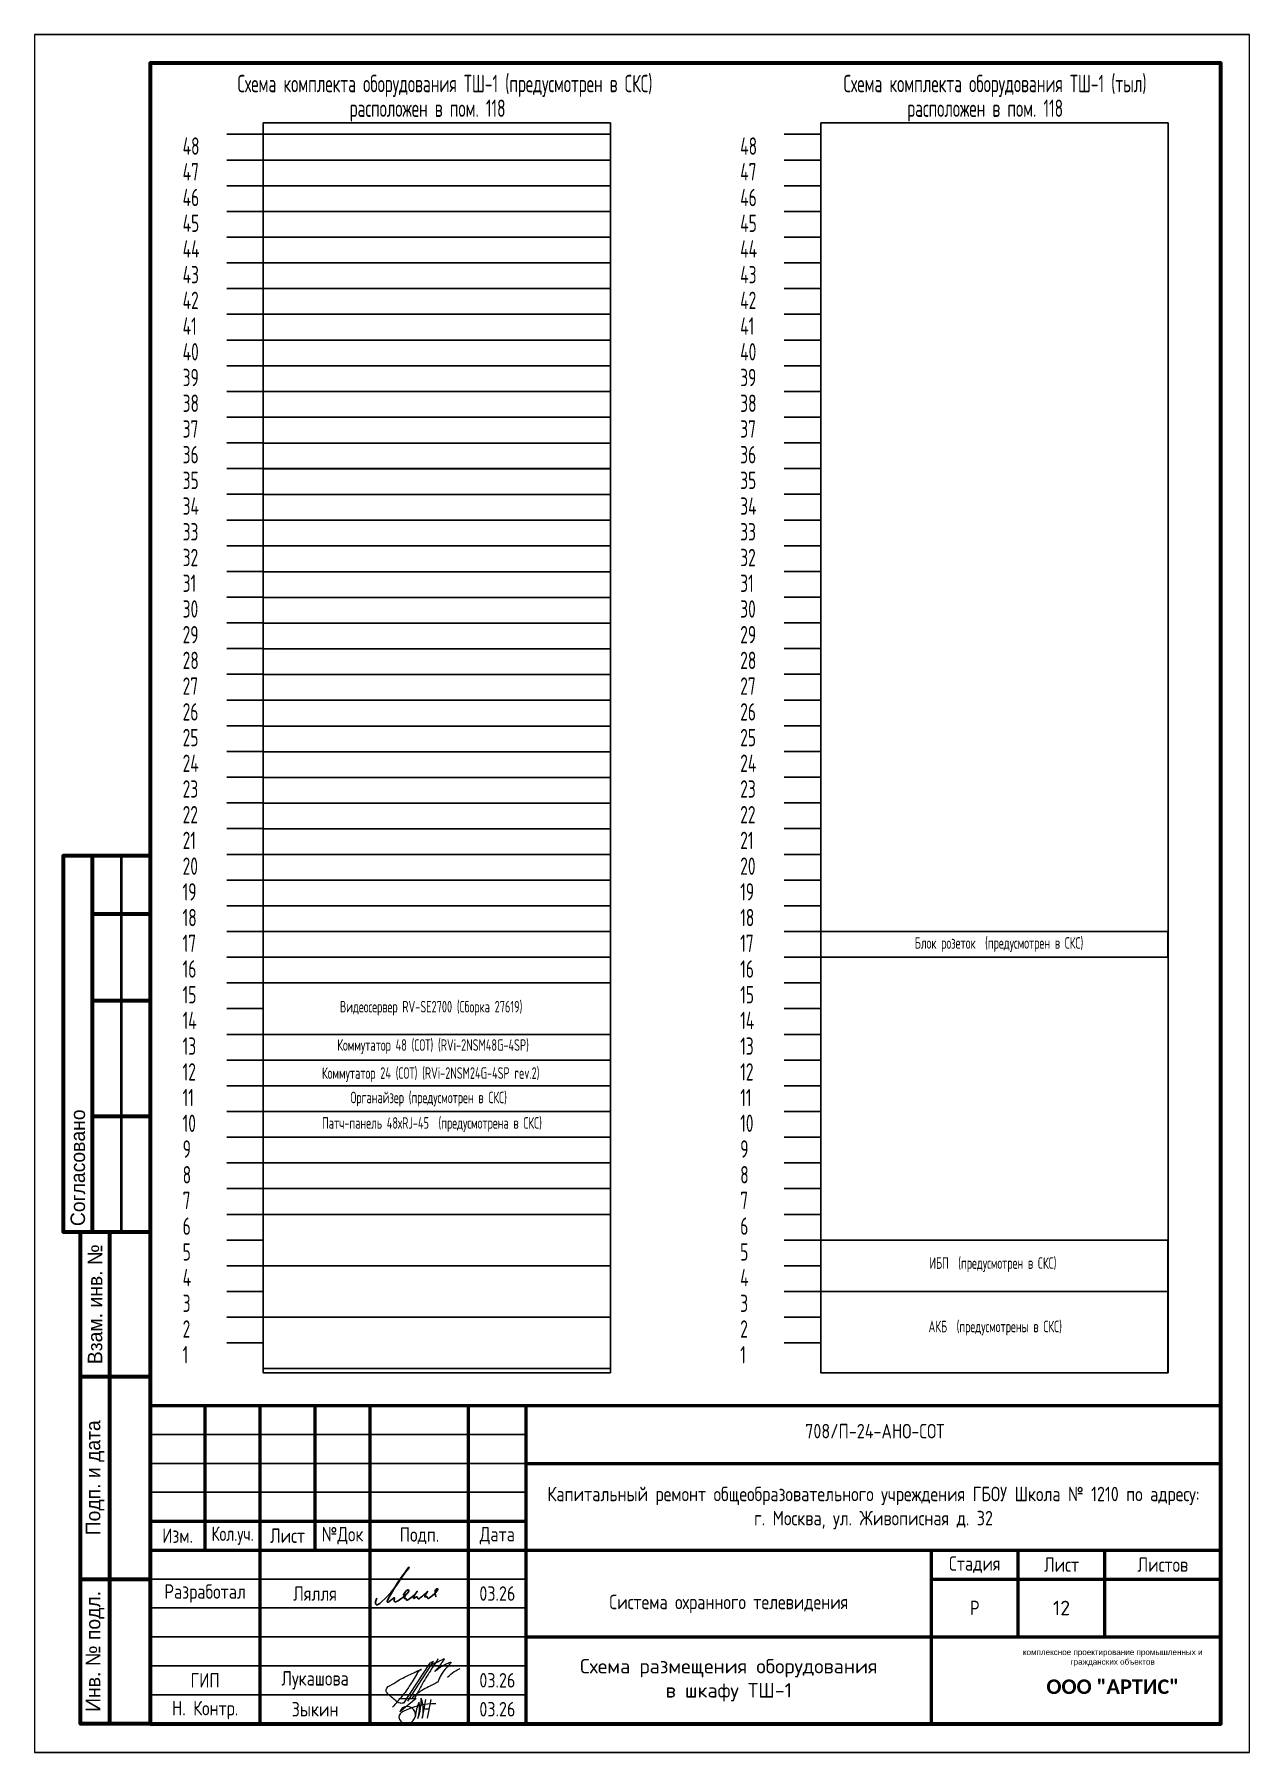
# Paper-space layout 'Сх1 (6)' of a CAD drawing. Header units: millimetres. Extents: x 43 to 1243, y -4342 to 657.
# Drawn here: x 43 to 252.2, y -4341.7 to -4045.8 of the extents above; entities outside this region: 32.
# The model-space entities are those that its viewports show. They can reach past a viewport. Long polylines and large blocks are cut down to what shows.
import ezdxf
from ezdxf.enums import TextEntityAlignment as Align

# ---------------------------------------------------------------- set-up
doc = ezdxf.new("R2010")
doc.units = ezdxf.units.MM
doc.set_wipeout_variables(frame=1)
for name, color, linetype in [('_0', 7, 'Continuous'), ('__НАДПИСИ', 7, 'Continuous'), ('G-ANOTVPRT_T', 7, 'Continuous'), ('TEXT1', 7, 'Continuous'), ('стена', 20, 'Continuous')]:
    doc.layers.add(name, color=color, linetype=linetype)
for name, color, linetype, lineweight in [('__ФОРМАТ', 7, 'Continuous', 40), ('A-_ANOTTEXT_T', 7, 'Continuous', 9), ('Подписи', 7, 'Continuous', 13)]:
    doc.layers.add(name, color=color, linetype=linetype, lineweight=lineweight)
doc.layers.add('Границы листа', color=7, linetype='Continuous', lineweight=0, plot=False)
doc.layers.add('ОФ_подписи', color=5, linetype='Continuous', lineweight=13, true_color=0x0000ff)
doc.styles.add('GOST 2.304 type A', font='', dxfattribs={"height": 250})
doc.styles.add('GOST 2.304 type A_2', font='', dxfattribs={"height": 2.5})
doc.styles.add('GOST 2.304 type A_3', font='', dxfattribs={"height": 3.5})
doc.styles.add('GOST Common_4', font='', dxfattribs={"height": 7})
doc.styles.add('ICOCPEUR', font='isocpeur.ttf', dxfattribs={"height": 250})
doc.styles.add('ISOCPEUR', font='isocpeur.ttf', dxfattribs={"width": 0.9, "height": 350})
doc.styles.add('Mipgost_5', font='', dxfattribs={"height": 250})
doc.styles.add('RubezhCAD', font='', dxfattribs={"oblique": 10})
doc.styles.get("Standard").update_dxf_attribs({"font": ''})
doc.styles.add('ГОСТ 2.304', font='')
doc.styles.get('GOST 2.304 type A').set_extended_font_data('GOST 2.304 type A')
doc.styles.get('GOST 2.304 type A_2').set_extended_font_data('GOST 2.304 type A')
doc.styles.get('GOST 2.304 type A_3').set_extended_font_data('GOST 2.304 type A')
doc.styles.get('GOST Common_4').set_extended_font_data('GOST 2.304 type A')
doc.styles.get('Mipgost_5').set_extended_font_data('Mipgost')
doc.styles.get('RubezhCAD').set_extended_font_data('GOST type A')
doc.styles.get('Standard').set_extended_font_data('GOST type B')
doc.styles.get('ГОСТ 2.304').set_extended_font_data('GOST 2.304 type A')

# ---------------------------------------------------------------- blocks, each defined once
blk = doc.blocks.new('*U993')
for p, q in [((5, 155), (5, 90)), ((15, 155), (15, 90))]:
    blk.add_line(p, q)
at = {"lineweight": -2}
for p, q in [((10, 155), (10, 90)), ((10, 145), (20, 145)), ((10, 130), (20, 130)), ((10, 110), (20, 110)), ((13, 90), (13, 5)), ((8, 65), (20, 65)), ((8, 30), (20, 30))]:
    blk.add_line(p, q, dxfattribs=at)
blk.add_lwpolyline([(20, 5), (205, 5), (205, 292), (20, 292)], close=True, dxfattribs=at)
for points in [[(20, 155), (5, 155), (5, 90), (8, 90)], [(20, 5), (8, 5), (8, 90), (20, 90)]]:
    blk.add_lwpolyline(points, dxfattribs=at)
at = {"layer": 'Границы листа'}
blk.add_lwpolyline([(210, 0), (0, 0), (0, 297), (210, 297)], close=True, dxfattribs=at)
at = {"lineweight": 30, "style": 'Mipgost_5'}
blk.add_text('Согласовано', height=2.5, rotation=90, dxfattribs=at).set_placement((7.5, 91), align=Align.MIDDLE_LEFT)
for s, p in [('Взам. инв. №', (10.5, 77.5)), ('Подп. и дата', (10.5, 47.5)), ('Инв. № подл.', (10.5, 17.5))]:
    blk.add_text(s, height=2.5, rotation=90, dxfattribs=at).set_placement(p, align=Align.MIDDLE)
at = {"lineweight": 13, "oblique": 10, "flags": 8}
blk.add_attdef('ФОРМАТ', (170.94, 1.12), '', height=3, dxfattribs=at)
blk = doc.blocks.new('П_Зыкин')
at = {"layer": 'ОФ_подписи', "color": 5, "ltscale": 100, "transparency": 33554687}
for p, q in [((142, 249), (62, -174)), ((102, 37), (218, 37)), ((258, 249), (178, -174))]:
    blk.add_line(p, q, dxfattribs=at)
blk.add_lwpolyline([(-462, 273), (-74, 273), (-446, -30)], dxfattribs=at)
for centre, radius, start, end in [((-271, -94), 186, 314.2393, 159.9348), ((345, -1372), 1523, 88.8758, 117.8788), ((1109, -252), 1204, 158.7593, 174.231), ((-1024, 224), 1068, 337.8144, 2.8859), ((-849, 72), 852, 342.8308, 7.4815), ((-9, 182), 4.48, 8.9691, 155.6551), ((-643, 22), 732, 344.4555, 20.462), ((-318, -169), 151, 108.7568, 173.4251), ((-287, -115), 185, 191.5358, 322.3512)]:
    blk.add_arc(centre, radius, start, end, dxfattribs=at)
blk = doc.blocks.new('П_Лукашова')
at = {"layer": 'ОФ_подписи', "color": 5}
for p, q in [((221, 339), (-221, -339)), ((286, 371), (-156, -307)), ((283, 370), (218, 338))]:
    blk.add_line(p, q, dxfattribs=at)
for points in [[(366, 415), (236, 213), (85, -37), (-50, -300)], [(221, 301), (344, 360), (434, 401), (475, 416), (464, 395), (420, 336), (342, 232), (310, 203), (337, 221), (420, 283), (490, 322), (558, 352), (576, 358), (491, 240), (403, 113), (374, 49), (360, 20)], [(-221, -339), (-276, -344), (-368, -289), (-446, -221), (-505, -166), (-522, -116), (-412, -16), (-295, 56), (-173, 120), (-49, 179), (33, 216), (87, 237), (52, 221), (11, 167), (-59, 51), (-126, -52), (-177, -132), (-256, -231), (-409, -409)], [(360, 20), (294, -18), (203, -65), (91, -124), (-73, -248)], [(530, 102), (646, 199), (748, 254)]]:
    blk.add_spline(points, degree=3, dxfattribs=at)
blk = doc.blocks.new('штамп')
at = {"layer": '__ФОРМАТ', "linetype": 'Continuous', "lineweight": 50}
for p, q in [((531929, 45357), (531929, 50857)), ((531929, 50857), (550429, 50857)), ((532879, 48357), (532879, 50857)), ((533829, 45357), (533829, 50857)), ((534779, 48357), (534779, 50857)), ((535729, 45357), (535729, 50857)), ((537429, 45357), (537429, 50857)), ((538429, 45357), (538429, 50857)), ((550429, 45357), (550429, 50857)), ((538429, 49857), (550429, 49857)), ((531929, 48857), (538429, 48857)), ((531929, 48357), (550429, 48357)), ((545429, 45357), (545429, 48357)), ((546929, 46857), (546929, 48357)), ((548429, 46857), (548429, 48357)), ((545429, 47857), (550429, 47857)), ((538429, 46857), (550429, 46857)), ((531929, 45357), (550429, 45357))]:
    blk.add_line(p, q, dxfattribs=at)
at = {"layer": '__ФОРМАТ', "linetype": 'Continuous', "lineweight": -2}
for p, q in [((531929, 50357), (538429, 50357)), ((531929, 49857), (538429, 49857)), ((531929, 49357), (538429, 49357)), ((531929, 48857), (538429, 48857)), ((531929, 47857), (538429, 47857)), ((531929, 47357), (538429, 47357)), ((531929, 46857), (538429, 46857)), ((538429, 46857), (550429, 46857)), ((531929, 46357), (538429, 46357)), ((531929, 45857), (538429, 45857))]:
    blk.add_line(p, q, dxfattribs=at)
at = {"layer": 'Подписи', "color": 5, "lineweight": 25}
blk.add_lwpolyline([(535847, 47525), (535833, 47500), (535823, 47461), (535824, 47440), (535829, 47423), (535840, 47414), (535857, 47413), (535876, 47421), (535897, 47435), (535917, 47454), (536005, 47539), (536088, 47624), (536142, 47690), (536203, 47776), (536266, 47874), (536323, 47953), (536362, 48009), (536395, 48059), (536405, 48060), (536397, 48045), (536295, 47925), (536205, 47790), (536095, 47603), (536059, 47544), (536038, 47506), (536029, 47485), (536027, 47473), (536027, 47462), (536031, 47457), (536037, 47454), (536045, 47456), (536057, 47466), (536072, 47479), (536107, 47506), (536133, 47525), (536147, 47532), (536152, 47532), (536153, 47529), (536150, 47520), (536147, 47504), (536146, 47491), (536148, 47479), (536150, 47471), (536157, 47465), (536166, 47462), (536178, 47464), (536189, 47469), (536215, 47480), (536240, 47498), (536281, 47529), (536306, 47550), (536324, 47567), (536342, 47582), (536372, 47609), (536388, 47629), (536397, 47646), (536399, 47657), (536398, 47666), (536393, 47671), (536383, 47671), (536372, 47667), (536356, 47653), (536336, 47632), (536323, 47612), (536313, 47599), (536309, 47587), (536310, 47579), (536315, 47575), (536326, 47579), (536335, 47585), (536344, 47592), (536348, 47595), (536352, 47596), (536354, 47595), (536355, 47592), (536349, 47583), (536342, 47575), (536334, 47561), (536326, 47547), (536322, 47538), (536320, 47531), (536321, 47523), (536325, 47519), (536328, 47519), (536333, 47524), (536338, 47527), (536344, 47526), (536346, 47520), (536351, 47508), (536355, 47498), (536359, 47493), (536366, 47491), (536375, 47491), (536385, 47497), (536412, 47513), (536436, 47532), (536466, 47559), (536491, 47583), (536517, 47607), (536529, 47621), (536545, 47642), (536547, 47643), (536546, 47644), (536543, 47644), (536541, 47642), (536538, 47637), (536499, 47577), (536491, 47558), (536482, 47544), (536480, 47535), (536479, 47529), (536481, 47524), (536483, 47522), (536489, 47523), (536494, 47526), (536502, 47532), (536512, 47539), (536522, 47544), (536530, 47548), (536541, 47549), (536547, 47546), (536550, 47541), (536551, 47531), (536552, 47525), (536553, 47521), (536558, 47517), (536562, 47515), (536568, 47515), (536575, 47517), (536583, 47523), (536596, 47533), (536617, 47547), (536636, 47561), (536659, 47583), (536688, 47609), (536702, 47620), (536713, 47630), (536721, 47636), (536727, 47641), (536727, 47643), (536726, 47644), (536723, 47643), (536720, 47638), (536715, 47629), (536693, 47594), (536681, 47575), (536676, 47566), (536674, 47557), (536677, 47551), (536679, 47547), (536684, 47546), (536689, 47549), (536695, 47552), (536700, 47554), (536709, 47554), (536716, 47551), (536717, 47545), (536719, 47535), (536721, 47527), (536725, 47524), (536731, 47520), (536741, 47523), (536747, 47528), (536757, 47534), (536779, 47550), (536809, 47572), (536842, 47600), (536865, 47623), (536880, 47642), (536895, 47664), (536899, 47675), (536901, 47684), (536898, 47689), (536891, 47693), (536881, 47689), (536873, 47682), (536862, 47668), (536856, 47654), (536855, 47638), (536856, 47622), (536856, 47598), (536858, 47583), (536860, 47572), (536864, 47560), (536871, 47551)], dxfattribs=at)
at = {"layer": 'ОФ_подписи'}
for name, p, xscale, yscale, zscale in [('П_Лукашова', (536533, 46057), 1.010226427429054, 1.010226427429054, 1.010226427429054), ('П_Зыкин', (536581, 45585), 0.7621923841183493, 0.7621923841183493, 0.7621923841183493)]:
    blk.add_blockref(name, p, dxfattribs=dict(at, xscale=xscale, yscale=yscale, zscale=zscale))
at = {"transparency": 33554687, "attachment_point": 5, "style": 'ГОСТ 2.304'}
for s, insert, char_height, width in [('{\\fArial|b0|i0|c204|p34;комплексное проектирование промышленных и гражданских объектов}', (548563, 46495), 100, 3372.21), ('{\\fCorbel Light|b1|i0|c204|p34;ООО "АРТИС"}', (548563, 45995), 250, 4171.2)]:
    blk.add_mtext(s, dxfattribs=dict(at, insert=insert, char_height=char_height, width=width))
at = {"layer": '__НАДПИСИ', "lineweight": 9, "ltscale": 2, "style": 'ISOCPEUR', "flags": 1}
blk.add_attdef('NOTATION', (548864, 51134), '', height=250, dxfattribs=at)
at = {"layer": '__НАДПИСИ', "lineweight": 9, "ltscale": 2, "style": 'RubezhCAD', "oblique": 10}
blk.add_attdef('SHEET', text='', height=250, dxfattribs=at).set_placement((547679, 47357), align=Align.MIDDLE_CENTER)
at = {"layer": '__ФОРМАТ', "color": 7, "linetype": 'Continuous', "lineweight": 20, "char_height": 250, "attachment_point": 5, "style": 'GOST 2.304 type A'}
for s, insert, width in [('Капитальный ремонт общеобразовательного учреждения ГБОУ Школа № 1210 по адресу:      \\Pг. Москва, ул. Живописная д. 32', (544429, 49085), 12000), ('\\pi-7.5,l7.5,t7.5;{\\W0.9;\\C256;Кол.уч.}', (533354, 48607), 950)]:
    blk.add_mtext(s, dxfattribs=dict(at, insert=insert, width=width))
for s, insert, width, line_spacing_factor in [('\\pi-7.5,l7.5,t7.5;{\\C256;Изм.}', (532404, 48607), 950, 1.2), ('\\pi-7.5,l7.5,t7.5;{\\C256;Лист}', (534304, 48607), 950, 1.2), ('\\pi-7.5,l7.5,t7.5;{\\C256;№Док}', (535254, 48607), 950, 1.2), ('\\pi-7.5,l7.5,t7.5;{\\C256;Подп.}', (536584, 48607), 1710.72, 1.2), ('\\pi-7.5,l7.5,t7.5;{\\C256;Дата}', (537929, 48607), 1000, 1.2), ('\\pi-7.5,l7.5,t7.5;{\\C256;Стадия}', (546179, 48107), 1500, 1.2), ('\\pi-7.5,l7.5,t7.5;{\\C256;Лист}', (547679, 48107), 1500, 1.2), ('\\pi-7.5,l7.5,t7.5;{\\C256;Листов}', (549429, 48107), 2000, 1.2), ('\\pi-7.5,l7.5,t7.5;{\\C256;Разработал}', (532879, 47607), 1900, 1.2), ('{\\C256;Лялля}', (534779, 47607), 1900, 1.2), ('{\\C256;03.26}', (537929, 47607), 1000, 1.2), ('Система охранного телевидения', (541929, 47427), 6828.82, 0.85), ('\\pi-750,l750,t750;{\\C256;Р}', (546179, 47357), 1500, 1.2), ('\\pi-7.5,l7.5,t7.5;{\\C256;ГИП}', (532879, 46107), 1900, 1.2), ('{\\C256;Лукашова}', (534779, 46107), 1900, 1.2), ('{\\C256;03.26}', (537929, 46107), 1000, 1.2), ('{\\C256;Н. Контр. }', (532879, 45592), 1900, 1.2), ('\\pi-750,l750,t750;{\\C256;Зыкин}', (534779, 45607), 1900, 1.2), ('{\\C256;03.26}', (537929, 45607), 1000, 1.2)]:
    blk.add_mtext(s, dxfattribs=dict(at, insert=insert, width=width, line_spacing_factor=line_spacing_factor))
at = {"layer": 'стена', "color": 18, "true_color": 0x000000, "insert": (543249, 50539), "char_height": 250, "width": 3851.47, "attachment_point": 1, "style": 'GOST 2.304 type A'}
blk.add_mtext('708/П-24-АНО-СОТ', dxfattribs=at)

msp = doc.modelspace()

# ---------------------------------------------------------------- linework, layer by layer
msp.add_line((522003.093, 251281.643), (528003.093, 251281.643))
for points in [[(522003.093, 271035.592), (528003.093, 271035.592), (528003.093, 249432.892), (522003.093, 249432.892)], [(531638.141, 271035.592), (537638.141, 271035.592), (537638.141, 249432.892), (531638.141, 249432.892)], [(522003.093, 270839.643), (528001.359, 270839.643), (528001.359, 270395.143), (522003.093, 270395.143)], [(522003.093, 270395.143), (528001.359, 270395.143), (528001.359, 269950.643), (522003.093, 269950.643)], [(522003.093, 269950.643), (528001.359, 269950.643), (528001.359, 269506.143), (522003.093, 269506.143)], [(522003.093, 269506.143), (528001.359, 269506.143), (528001.359, 269061.643), (522003.093, 269061.643)], [(522003.093, 269061.643), (528001.359, 269061.643), (528001.359, 268617.143), (522003.093, 268617.143)], [(531638.141, 257060.143), (537636.406, 257060.143), (537636.406, 256615.643), (531638.141, 256615.643)], [(522003.093, 250392.643), (528001.359, 250392.643), (528001.359, 249503.643), (522003.093, 249503.643)]]:
    msp.add_lwpolyline(points, close=True)
for points in [[(522003.093, 270839.643), (521371.361, 270839.643)], [(531638.141, 270839.643), (531006.409, 270839.643)], [(522003.093, 270395.143), (521371.361, 270395.143)], [(531638.141, 270395.143), (531006.409, 270395.143)], [(522003.093, 269950.643), (521371.361, 269950.643)], [(531638.141, 269950.643), (531006.409, 269950.643)], [(522003.093, 269506.143), (521371.361, 269506.143)], [(531638.141, 269506.143), (531006.409, 269506.143)], [(522003.093, 269061.643), (521371.361, 269061.643)], [(531638.141, 269061.643), (531006.409, 269061.643)], [(522003.093, 268617.143), (521371.361, 268617.143)], [(531638.141, 268617.143), (531006.409, 268617.143)], [(522003.093, 268172.643), (521371.361, 268172.643)], [(531638.141, 268172.643), (531006.409, 268172.643)], [(522003.093, 267728.143), (521371.361, 267728.143)], [(531638.141, 267728.143), (531006.409, 267728.143)], [(522003.093, 267283.643), (521371.361, 267283.643)], [(531638.141, 267283.643), (531006.409, 267283.643)], [(522003.093, 266839.143), (521371.361, 266839.143)], [(531638.141, 266839.143), (531006.409, 266839.143)], [(522003.093, 266394.643), (521371.361, 266394.643)], [(531638.141, 266394.643), (531006.409, 266394.643)], [(522003.093, 265950.143), (521371.361, 265950.143)], [(531638.141, 265950.143), (531006.409, 265950.143)], [(522003.093, 265505.643), (521371.361, 265505.643)], [(531638.141, 265505.643), (531006.409, 265505.643)], [(522003.093, 265061.143), (521371.361, 265061.143)], [(531638.141, 265061.143), (531006.409, 265061.143)], [(522003.093, 264616.643), (521371.361, 264616.643)], [(531638.141, 264616.643), (531006.409, 264616.643)], [(522003.093, 264172.143), (521371.361, 264172.143)], [(531638.141, 264172.143), (531006.409, 264172.143)], [(522003.093, 263727.643), (521371.361, 263727.643)], [(531638.141, 263727.643), (531006.409, 263727.643)], [(522003.093, 263283.143), (521371.361, 263283.143)], [(531638.141, 263283.143), (531006.409, 263283.143)], [(522003.093, 262838.643), (521371.361, 262838.643)], [(531638.141, 262838.643), (531006.409, 262838.643)], [(522003.093, 262394.143), (521371.361, 262394.143)], [(531638.141, 262394.143), (531006.409, 262394.143)], [(522003.093, 261949.643), (521371.361, 261949.643)], [(531638.141, 261949.643), (531006.409, 261949.643)], [(522003.093, 261505.143), (521371.361, 261505.143)], [(531638.141, 261505.143), (531006.409, 261505.143)], [(522003.093, 261060.643), (521371.361, 261060.643)], [(531638.141, 261060.643), (531006.409, 261060.643)], [(522003.093, 260616.143), (521371.361, 260616.143)], [(531638.141, 260616.143), (531006.409, 260616.143)], [(522003.093, 260171.643), (521371.361, 260171.643)], [(531638.141, 260171.643), (531006.409, 260171.643)], [(522003.093, 259727.143), (521371.361, 259727.143)], [(531638.141, 259727.143), (531006.409, 259727.143)], [(522003.093, 259282.643), (521371.361, 259282.643)], [(531638.141, 259282.643), (531006.409, 259282.643)], [(522003.093, 258838.143), (521371.361, 258838.143)], [(531638.141, 258838.143), (531006.409, 258838.143)], [(522003.093, 258393.643), (521371.361, 258393.643)], [(531638.141, 258393.643), (531006.409, 258393.643)], [(522003.093, 257949.143), (521371.361, 257949.143)], [(531638.141, 257949.143), (531006.409, 257949.143)], [(522003.093, 257504.643), (521371.361, 257504.643)], [(531638.141, 257504.643), (531006.409, 257504.643)], [(522003.093, 257060.143), (521371.361, 257060.143)], [(531638.141, 257060.143), (531006.409, 257060.143)], [(522003.093, 256615.643), (521371.361, 256615.643)], [(531638.141, 256615.643), (531006.409, 256615.643)], [(522003.093, 256171.143), (521371.361, 256171.143)], [(531638.141, 256171.143), (531006.409, 256171.143)], [(522003.093, 255726.643), (521371.361, 255726.643)], [(531638.141, 255726.643), (531006.409, 255726.643)], [(522003.093, 255282.143), (521371.361, 255282.143)], [(531638.141, 255282.143), (531006.409, 255282.143)], [(522003.093, 254837.643), (521371.361, 254837.643)], [(531638.141, 254837.643), (531006.409, 254837.643)], [(522003.093, 254393.143), (521371.361, 254393.143)], [(531638.141, 254393.143), (531006.409, 254393.143)], [(522003.093, 253948.643), (521371.361, 253948.643)], [(531638.141, 253948.643), (531006.409, 253948.643)], [(522003.093, 253504.143), (521371.361, 253504.143)], [(531638.141, 253504.143), (531006.409, 253504.143)], [(522003.093, 253059.643), (521371.361, 253059.643)], [(531638.141, 253059.643), (531006.409, 253059.643)], [(522003.093, 252615.143), (521371.361, 252615.143)], [(531638.141, 252615.143), (531006.409, 252615.143)], [(522003.093, 252170.643), (521371.361, 252170.643)], [(531638.141, 252170.643), (531006.409, 252170.643)], [(522003.093, 251726.143), (521371.361, 251726.143)], [(531638.141, 251726.143), (531006.409, 251726.143)], [(522003.093, 251281.643), (521371.361, 251281.643)], [(531638.141, 251281.643), (531006.409, 251281.643)], [(522003.093, 250837.143), (521371.361, 250837.143)], [(531638.141, 250837.143), (531006.409, 250837.143)], [(522003.093, 250392.643), (521371.361, 250392.643)], [(531638.141, 250392.643), (531006.409, 250392.643)], [(522003.093, 249948.143), (521371.361, 249948.143)], [(531638.141, 249948.143), (531006.409, 249948.143)]]:
    msp.add_lwpolyline(points)
at = {"layer": '_0'}
for p, q in [((522003.093, 265950.143), (528003.093, 265950.143)), ((522003.093, 265501.355), (522003.093, 265950.143)), ((531638.141, 265501.355), (531638.141, 265950.143)), ((528003.093, 265501.355), (522003.093, 265501.355)), ((522003.093, 265501.355), (528003.093, 265501.355)), ((522003.093, 265052.568), (522003.093, 265501.355)), ((531638.141, 265052.568), (531638.141, 265501.355)), ((522003.093, 265061.143), (528003.093, 265061.143)), ((522003.093, 264612.355), (522003.093, 265061.143)), ((528003.093, 265052.568), (522003.093, 265052.568)), ((531638.141, 264612.355), (531638.141, 265061.143)), ((528003.093, 264612.355), (522003.093, 264612.355))]:
    msp.add_line(p, q, dxfattribs=at)

# ---------------------------------------------------------------- block references
at = {"color": 0}
msp.add_blockref('штамп', (-11880.744, 198009.946), dxfattribs=at)

# ---------------------------------------------------------------- texts
at = {"color": 0, "style": 'RubezhCAD', "width": 0.8}
for s, height, p in [('Схема комплекта оборудования ТШ-1 (предусмотрен в СКС)', 300, (521558.117, 271566.561)), ('Схема комплекта оборудования ТШ-1 (тыл)', 300, (532030.335, 271566.561)), ('расположен в пом. 118', 300, (523497.147, 271140.14)), ('расположен в пом. 118', 300, (533132.195, 271140.14)), ('48', 300, (520610.368, 270485.769)), ('48', 300, (530245.416, 270485.769)), ('47', 300, (520610.368, 270041.269)), ('47', 300, (530245.416, 270041.269)), ('46', 300, (520610.368, 269596.769)), ('46', 300, (530245.416, 269596.769)), ('45', 300, (520610.368, 269152.269)), ('45', 300, (530245.416, 269152.269)), ('44', 300, (520610.368, 268707.769)), ('44', 300, (530245.416, 268707.769)), ('43', 300, (520610.368, 268263.269)), ('43', 300, (530245.416, 268263.269)), ('42', 300, (520610.368, 267818.769)), ('42', 300, (530245.416, 267818.769)), ('41', 300, (520610.368, 267374.269)), ('41', 300, (530245.416, 267374.269)), ('40', 300, (520610.368, 266929.769)), ('40', 300, (530245.416, 266929.769)), ('39', 300, (520610.368, 266485.269)), ('39', 300, (530245.416, 266485.269)), ('38', 300, (520610.368, 266040.769)), ('38', 300, (530245.416, 266040.769)), ('37', 300, (520610.368, 265596.269)), ('37', 300, (530245.416, 265596.269)), ('36', 300, (520610.368, 265151.769)), ('36', 300, (530245.416, 265151.769)), ('35', 300, (520610.368, 264707.269)), ('35', 300, (530245.416, 264707.269)), ('34', 300, (520610.368, 264262.769)), ('34', 300, (530245.416, 264262.769)), ('33', 300, (520610.368, 263818.269)), ('33', 300, (530245.416, 263818.269)), ('32', 300, (520610.368, 263373.769)), ('32', 300, (530245.416, 263373.769)), ('31', 300, (520610.368, 262929.269)), ('31', 300, (530245.416, 262929.269)), ('30', 300, (520610.368, 262484.769)), ('30', 300, (530245.416, 262484.769)), ('29', 300, (520610.368, 262040.269)), ('29', 300, (530245.416, 262040.269)), ('28', 300, (520610.368, 261595.769)), ('28', 300, (530245.416, 261595.769)), ('27', 300, (520610.368, 261151.269)), ('27', 300, (530245.416, 261151.269)), ('26', 300, (520610.368, 260706.769)), ('26', 300, (530245.416, 260706.769)), ('25', 300, (520610.368, 260262.269)), ('25', 300, (530245.416, 260262.269)), ('24', 300, (520610.368, 259817.769)), ('24', 300, (530245.416, 259817.769)), ('23', 300, (520610.368, 259373.269)), ('23', 300, (530245.416, 259373.269)), ('22', 300, (520610.368, 258928.769)), ('22', 300, (530245.416, 258928.769)), ('21', 300, (520610.368, 258484.269)), ('21', 300, (530245.416, 258484.269)), ('20', 300, (520610.368, 258039.769)), ('20', 300, (530245.416, 258039.769)), ('19', 300, (520610.368, 257595.269)), ('19', 300, (530245.416, 257595.269)), ('18', 300, (520610.368, 257150.769)), ('18', 300, (530245.416, 257150.769)), ('17', 300, (520610.368, 256706.269)), ('17', 300, (530245.416, 256706.269)), ('Блок розеток  (предусмотрен в СКС)', 200, (533262.007, 256761.863)), ('16', 300, (520610.368, 256261.769)), ('16', 300, (530245.416, 256261.769)), ('15', 300, (520610.368, 255817.269)), ('15', 300, (530245.416, 255817.269)), ('Видеосервер RV-SE2700 (Сборка 27619)', 200, (523328.785, 255660.122)), ('14', 300, (520610.368, 255372.769)), ('14', 300, (530245.416, 255372.769)), ('13', 300, (520610.368, 254928.269)), ('13', 300, (530245.416, 254928.269)), ('12', 300, (520610.368, 254483.769)), ('12', 300, (530245.416, 254483.769)), ('11', 300, (520610.368, 254039.269)), ('11', 300, (530245.416, 254039.269)), ('10', 300, (520610.368, 253594.769)), ('10', 300, (530245.416, 253594.769)), ('9', 300, (520610.368, 253150.269)), ('9', 300, (530245.416, 253150.269)), ('8', 300, (520610.368, 252705.769)), ('8', 300, (530245.416, 252705.769)), ('7', 300, (520610.368, 252261.269)), ('7', 300, (530245.416, 252261.269)), ('6', 300, (520610.368, 251816.769)), ('6', 300, (530245.416, 251816.769)), ('5', 300, (520610.368, 251372.269)), ('5', 300, (530245.416, 251372.269)), ('ИБП  (предусмотрен в СКС)', 200, (533516.308, 251228.998)), ('4', 300, (520610.368, 250927.769)), ('4', 300, (530245.416, 250927.769)), ('3', 300, (520610.368, 250483.269)), ('3', 300, (530245.416, 250483.269)), ('2', 300, (520610.368, 250038.769)), ('2', 300, (530245.416, 250038.769)), ('1', 300, (520610.368, 249594.269)), ('1', 300, (530245.416, 249594.269))]:
    msp.add_text(s, height=height, dxfattribs=at).set_placement(p)
at = {"layer": 'TEXT1', "char_height": 250, "attachment_point": 5, "style": 'ICOCPEUR'}
for s, insert, width in [('{\\C0;12}', (535797.88, 245366.983), 1500), ('\\A1;{\\C0;Схема размещения оборудования \\Pв шкафу ТШ-1}', (530047.88, 244118.691), 7000)]:
    msp.add_mtext(s, dxfattribs=dict(at, insert=insert, width=width))

# ---------------------------------------------------------------- next in the draw order: wipeouts: each hides what was drawn before it
for points in [[(522003.093, 268172.643), (528001.359, 268172.643), (528001.359, 267728.143), (522003.093, 267728.143)], [(522003.093, 265056.855), (528001.359, 265056.855), (528001.359, 264612.355), (522003.093, 264612.355)], [(522003.093, 257949.143), (528001.359, 257949.143), (528001.359, 257504.643), (522003.093, 257504.643)], [(522003.093, 253504.143), (528001.359, 253504.143), (528001.359, 253059.643), (522003.093, 253059.643)], [(522003.093, 252615.143), (528001.359, 252615.143), (528001.359, 252170.643), (522003.093, 252170.643)], [(531638.141, 250837.143), (537636.406, 250837.143), (537636.406, 249432.892), (531638.141, 249432.892)]]:
    msp.add_wipeout(points)

# ---------------------------------------------------------------- next in the draw order: linework, layer by layer
for points in [[(522003.093, 268617.143), (528001.359, 268617.143), (528001.359, 268172.643), (522003.093, 268172.643)], [(522003.093, 268172.643), (528001.359, 268172.643), (528001.359, 267728.143), (522003.093, 267728.143)], [(522003.093, 265056.855), (528001.359, 265056.855), (528001.359, 264612.355), (522003.093, 264612.355)], [(522003.093, 257949.143), (528001.359, 257949.143), (528001.359, 257504.643), (522003.093, 257504.643)], [(522003.093, 253504.143), (528001.359, 253504.143), (528001.359, 253059.643), (522003.093, 253059.643)], [(522003.093, 252615.143), (528001.359, 252615.143), (528001.359, 252170.643), (522003.093, 252170.643)], [(531638.141, 251726.143), (537636.406, 251726.143), (537636.406, 250837.143), (531638.141, 250837.143)], [(531638.141, 250837.143), (537636.406, 250837.143), (537636.406, 249432.892), (531638.141, 249432.892)]]:
    msp.add_lwpolyline(points, close=True)

# ---------------------------------------------------------------- next in the draw order: texts
at = {"color": 0, "style": 'RubezhCAD', "width": 0.8}
msp.add_text('АКБ  (предусмотрены в СКС)', height=200, dxfattribs=at).set_placement((533500.152, 250132.71))

# ---------------------------------------------------------------- next in the draw order: wipeouts: each hides what was drawn before it
for points in [[(522003.093, 267728.143), (528001.359, 267728.143), (528001.359, 267283.643), (522003.093, 267283.643)], [(522003.093, 264612.355), (528001.359, 264612.355), (528001.359, 264167.855), (522003.093, 264167.855)], [(522003.093, 258393.643), (528001.359, 258393.643), (528001.359, 257949.143), (522003.093, 257949.143)], [(522003.093, 253948.643), (528001.359, 253948.643), (528001.359, 253504.143), (522003.093, 253504.143)], [(522003.093, 253059.643), (528001.359, 253059.643), (528001.359, 252615.143), (522003.093, 252615.143)]]:
    msp.add_wipeout(points)

# ---------------------------------------------------------------- next in the draw order: linework, layer by layer
for points in [[(522003.093, 267728.143), (528001.359, 267728.143), (528001.359, 267283.643), (522003.093, 267283.643)], [(522003.093, 264612.355), (528001.359, 264612.355), (528001.359, 264167.855), (522003.093, 264167.855)], [(522003.093, 258393.643), (528001.359, 258393.643), (528001.359, 257949.143), (522003.093, 257949.143)], [(522003.093, 253948.643), (528001.359, 253948.643), (528001.359, 253504.143), (522003.093, 253504.143)], [(522003.093, 253059.643), (528001.359, 253059.643), (528001.359, 252615.143), (522003.093, 252615.143)]]:
    msp.add_lwpolyline(points, close=True)

# ---------------------------------------------------------------- next in the draw order: wipeouts: each hides what was drawn before it
for points in [[(522003.093, 267283.643), (528001.359, 267283.643), (528001.359, 266839.143), (522003.093, 266839.143)], [(522003.093, 264167.855), (528001.359, 264167.855), (528001.359, 263723.355), (522003.093, 263723.355)], [(522003.093, 258838.143), (528001.359, 258838.143), (528001.359, 258393.643), (522003.093, 258393.643)], [(522003.093, 254393.143), (528001.359, 254393.143), (528001.359, 253948.643), (522003.093, 253948.643)]]:
    msp.add_wipeout(points)

# ---------------------------------------------------------------- next in the draw order: linework, layer by layer
for points in [[(522003.093, 267283.643), (528001.359, 267283.643), (528001.359, 266839.143), (522003.093, 266839.143)], [(522003.093, 264167.855), (528001.359, 264167.855), (528001.359, 263723.355), (522003.093, 263723.355)], [(522003.093, 258838.143), (528001.359, 258838.143), (528001.359, 258393.643), (522003.093, 258393.643)], [(522003.093, 254393.143), (528001.359, 254393.143), (528001.359, 253948.643), (522003.093, 253948.643)]]:
    msp.add_lwpolyline(points, close=True)

# ---------------------------------------------------------------- next in the draw order: texts
msp.add_text('Патч-панель 48хRJ-45  (предусмотрена в СКС)', height=200, dxfattribs=at).set_placement((523020.268, 253650.846))

# ---------------------------------------------------------------- next in the draw order: wipeouts: each hides what was drawn before it
for points in [[(522003.093, 266839.143), (528001.359, 266839.143), (528001.359, 266394.643), (522003.093, 266394.643)], [(522003.093, 263723.355), (528001.359, 263723.355), (528001.359, 263278.855), (522003.093, 263278.855)], [(522003.093, 254837.643), (528001.359, 254837.643), (528001.359, 254393.143), (522003.093, 254393.143)]]:
    msp.add_wipeout(points)

# ---------------------------------------------------------------- next in the draw order: linework, layer by layer
for points in [[(522003.093, 266839.143), (528001.359, 266839.143), (528001.359, 266394.643), (522003.093, 266394.643)], [(522003.093, 263723.355), (528001.359, 263723.355), (528001.359, 263278.855), (522003.093, 263278.855)], [(522003.093, 254837.643), (528001.359, 254837.643), (528001.359, 254393.143), (522003.093, 254393.143)]]:
    msp.add_lwpolyline(points, close=True)

# ---------------------------------------------------------------- next in the draw order: texts
msp.add_text('Органайзер (предусмотрен в СКС)', height=200, dxfattribs=at).set_placement((523511.236, 254091.059))

# ---------------------------------------------------------------- next in the draw order: wipeouts: each hides what was drawn before it
for points in [[(522003.093, 263278.855), (528001.359, 263278.855), (528001.359, 262834.355), (522003.093, 262834.355)], [(522003.093, 255282.143), (528001.359, 255282.143), (528001.359, 254837.643), (522003.093, 254837.643)]]:
    msp.add_wipeout(points)

# ---------------------------------------------------------------- next in the draw order: linework, layer by layer
for points in [[(522003.093, 263278.855), (528001.359, 263278.855), (528001.359, 262834.355), (522003.093, 262834.355)], [(522003.093, 255282.143), (528001.359, 255282.143), (528001.359, 254837.643), (522003.093, 254837.643)]]:
    msp.add_lwpolyline(points, close=True)

# ---------------------------------------------------------------- next in the draw order: texts
for s, p in [('Коммутатор 48 (СОТ) (RVi-2NSM48G-4SP)', (524937.681, 255098.018)), ('Коммутатор 24 (СОТ) (RVi-2NSM24G-4SP rev.2) ', (524937.681, 254613.036))]:
    msp.add_text(s, height=200, dxfattribs=at).set_placement(p, align=Align.MIDDLE_CENTER)

# ---------------------------------------------------------------- next in the draw order: wipeouts: each hides what was drawn before it
msp.add_wipeout([(522003.093, 262834.355), (528001.359, 262834.355), (528001.359, 262389.855), (522003.093, 262389.855)])

# ---------------------------------------------------------------- next in the draw order: linework, layer by layer
msp.add_lwpolyline([(522003.093, 262834.355), (528001.359, 262834.355), (528001.359, 262389.855), (522003.093, 262389.855)], close=True)

# ---------------------------------------------------------------- next in the draw order: wipeouts: each hides what was drawn before it
msp.add_wipeout([(522003.093, 262389.855), (528001.359, 262389.855), (528001.359, 261945.355), (522003.093, 261945.355)])

# ---------------------------------------------------------------- next in the draw order: linework, layer by layer
msp.add_lwpolyline([(522003.093, 262389.855), (528001.359, 262389.855), (528001.359, 261945.355), (522003.093, 261945.355)], close=True)

# ---------------------------------------------------------------- next in the draw order: wipeouts: each hides what was drawn before it
msp.add_wipeout([(522003.093, 261945.355), (528001.359, 261945.355), (528001.359, 261500.855), (522003.093, 261500.855)])

# ---------------------------------------------------------------- next in the draw order: linework, layer by layer
msp.add_lwpolyline([(522003.093, 261945.355), (528001.359, 261945.355), (528001.359, 261500.855), (522003.093, 261500.855)], close=True)

# ---------------------------------------------------------------- next in the draw order: wipeouts: each hides what was drawn before it
msp.add_wipeout([(522003.093, 261500.855), (528001.359, 261500.855), (528001.359, 261056.355), (522003.093, 261056.355)])

# ---------------------------------------------------------------- next in the draw order: linework, layer by layer
msp.add_lwpolyline([(522003.093, 261500.855), (528001.359, 261500.855), (528001.359, 261056.355), (522003.093, 261056.355)], close=True)

# ---------------------------------------------------------------- next in the draw order: wipeouts: each hides what was drawn before it
msp.add_wipeout([(522003.093, 261056.355), (528001.359, 261056.355), (528001.359, 260611.855), (522003.093, 260611.855)])

# ---------------------------------------------------------------- next in the draw order: linework, layer by layer
msp.add_lwpolyline([(522003.093, 261056.355), (528001.359, 261056.355), (528001.359, 260611.855), (522003.093, 260611.855)], close=True)

# ---------------------------------------------------------------- next in the draw order: wipeouts: each hides what was drawn before it
msp.add_wipeout([(522003.093, 260611.855), (528001.359, 260611.855), (528001.359, 260167.355), (522003.093, 260167.355)])

# ---------------------------------------------------------------- next in the draw order: linework, layer by layer
msp.add_lwpolyline([(522003.093, 260611.855), (528001.359, 260611.855), (528001.359, 260167.355), (522003.093, 260167.355)], close=True)

# ---------------------------------------------------------------- next in the draw order: wipeouts: each hides what was drawn before it
msp.add_wipeout([(522003.093, 260167.355), (528001.359, 260167.355), (528001.359, 259722.855), (522003.093, 259722.855)])

# ---------------------------------------------------------------- next in the draw order: linework, layer by layer
msp.add_lwpolyline([(522003.093, 260167.355), (528001.359, 260167.355), (528001.359, 259722.855), (522003.093, 259722.855)], close=True)

# ---------------------------------------------------------------- next in the draw order: wipeouts: each hides what was drawn before it
msp.add_wipeout([(522003.093, 259722.855), (528001.359, 259722.855), (528001.359, 259278.355), (522003.093, 259278.355)])

# ---------------------------------------------------------------- next in the draw order: linework, layer by layer
msp.add_lwpolyline([(522003.093, 259722.855), (528001.359, 259722.855), (528001.359, 259278.355), (522003.093, 259278.355)], close=True)

# ---------------------------------------------------------------- next in the draw order: wipeouts: each hides what was drawn before it
msp.add_wipeout([(522003.093, 259278.355), (528001.359, 259278.355), (528001.359, 258833.855), (522003.093, 258833.855)])

# ---------------------------------------------------------------- next in the draw order: linework, layer by layer
msp.add_lwpolyline([(522003.093, 259278.355), (528001.359, 259278.355), (528001.359, 258833.855), (522003.093, 258833.855)], close=True)

# ---------------------------------------------------------------- next in the draw order: block references
at = {"layer": '__ФОРМАТ', "lineweight": 60, "xscale": 99.9999999999996, "yscale": 99.9999999999996, "zscale": 99.9999999999996}
msp.add_blockref('*U993', (518047.88, 242866.983), dxfattribs=at)

# ---------------------------------------------------------------- next in the draw order: wipeouts: each hides what was drawn before it
msp.add_wipeout([(522003.093, 256615.643), (528001.359, 256615.643), (528001.359, 256171.143), (522003.093, 256171.143)])

# ---------------------------------------------------------------- next in the draw order: linework, layer by layer
msp.add_lwpolyline([(522003.093, 256615.643), (528001.359, 256615.643), (528001.359, 256171.143), (522003.093, 256171.143)], close=True)

# ---------------------------------------------------------------- next in the draw order: wipeouts: each hides what was drawn before it
msp.add_wipeout([(522003.093, 257060.143), (528001.359, 257060.143), (528001.359, 256615.643), (522003.093, 256615.643)])

# ---------------------------------------------------------------- next in the draw order: linework, layer by layer
msp.add_lwpolyline([(522003.093, 257060.143), (528001.359, 257060.143), (528001.359, 256615.643), (522003.093, 256615.643)], close=True)

# ---------------------------------------------------------------- next in the draw order: wipeouts: each hides what was drawn before it
msp.add_wipeout([(522003.093, 257504.643), (528001.359, 257504.643), (528001.359, 257060.143), (522003.093, 257060.143)])

# ---------------------------------------------------------------- next in the draw order: linework, layer by layer
msp.add_lwpolyline([(522003.093, 257504.643), (528001.359, 257504.643), (528001.359, 257060.143), (522003.093, 257060.143)], close=True)

psp = doc.layouts.new('Сх1 (6)')

# ---------------------------------------------------------------- texts
at = {"layer": 'A-_ANOTTEXT_T', "attachment_point": 1}
for s, insert, char_height, width, style in [('\\fGOST Common|b0|i0|c204|p34|; ', (599.92, 657.41), 7, 2.9662, 'GOST Common_4'), ('\\fGOST Common|b0|i0|c204|p34|; ', (682.41, 657.41), 7, 2.9662, 'GOST Common_4'), ('\\fGOST Common|b0|i0|c204|p34|; ', (738.37, 657.41), 7, 2.9662, 'GOST Common_4'), ('\\fGOST Common|b0|i0|c204|p34|; ', (844.53, 657.41), 7, 2.9662, 'GOST Common_4'), ('\\fGOST Common|b0|i0|c204|p34|; ', (640.87, 645.43), 7, 2.9662, 'GOST Common_4'), ('\\fGOST Common|b0|i0|c204|p34|; ', (708.67, 645.43), 7, 2.9662, 'GOST Common_4'), ('\\fGOST Common|b0|i0|c204|p34|; ', (810.07, 645.43), 7, 2.9662, 'GOST Common_4'), ('\\fGOST Common|b0|i0|c204|p34|; ', (822.44, 645.43), 7, 2.9662, 'GOST Common_4'), ('\\fGOST Common|b0|i0|c204|p34|; ', (652.58, 621.49), 7, 2.9662, 'GOST Common_4'), ('\\fGOST Common|b0|i0|c204|p34|; ', (731.88, 621.49), 7, 2.9662, 'GOST Common_4'), ('\\fGOST Common|b0|i0|c204|p34|; ', (790.56, 621.49), 7, 2.9662, 'GOST Common_4'), ('\\fGOST 2.304 type A|b0|i0|c204|p34|; ', (1157.37, 68.61), 2.5, 1.2827, 'GOST 2.304 type A_2'), ('\\fGOST 2.304 type A|b0|i0|c204|p34|; ', (1161.34, 68.61), 2.5, 1.2827, 'GOST 2.304 type A_2'), ('\\fGOST 2.304 type A|b0|i0|c204|p34|; ', (1183.56, 68.61), 2.5, 1.2827, 'GOST 2.304 type A_2'), ('\\fGOST 2.304 type A|b0|i0|c204|p34|; ', (1186.08, 68.61), 2.5, 1.2827, 'GOST 2.304 type A_2'), ('\\fGOST 2.304 type A|b0|i0|c204|p34|; ', (1199.44, 68.61), 2.5, 1.2827, 'GOST 2.304 type A_2'), ('\\fGOST 2.304 type A|b0|i0|c204|p34|; ', (1214.45, 68.61), 2.5, 1.2827, 'GOST 2.304 type A_2'), ('\\fGOST 2.304 type A|b0|i0|c204|p34|; ', (1224.71, 68.61), 2.5, 1.2827, 'GOST 2.304 type A_2'), ('\\fGOST 2.304 type A|b0|i0|c204|p34|; ', (1145.4, 64.78), 2.5, 1.2827, 'GOST 2.304 type A_2'), ('\\fGOST 2.304 type A|b0|i0|c204|p34|; ', (1149.63, 64.78), 2.5, 1.2827, 'GOST 2.304 type A_2'), ('\\fGOST 2.304 type A|b0|i0|c204|p34|; ', (1158.82, 64.78), 2.5, 1.2827, 'GOST 2.304 type A_2'), ('\\fGOST 2.304 type A|b0|i0|c204|p34|; ', (1142.67, 17.43), 3.5, 1.6835, 'GOST 2.304 type A_3'), ('\\fGOST 2.304 type A|b0|i0|c204|p34|; ', (1170.98, 17.43), 3.5, 1.6835, 'GOST 2.304 type A_3'), ('\\fGOST 2.304 type A|b0|i0|c204|p34|; ', (1182.29, 17.43), 3.5, 1.6835, 'GOST 2.304 type A_3'), ('\\fGOST 2.304 type A|b0|i0|c204|p34|; ', (1201.87, 17.43), 3.5, 1.6835, 'GOST 2.304 type A_3'), ('\\fGOST 2.304 type A|b0|i0|c204|p34|; ', (1243.34, 17.43), 3.5, 1.6835, 'GOST 2.304 type A_3'), ('\\fGOST 2.304 type A|b0|i0|c204|p34|; ', (1143.4, 12.07), 3.5, 1.6835, 'GOST 2.304 type A_3'), ('\\fGOST 2.304 type A|b0|i0|c204|p34|; ', (1167.34, 12.07), 3.5, 1.6835, 'GOST 2.304 type A_3'), ('\\fGOST 2.304 type A|b0|i0|c204|p34|; ', (1225.35, 12.07), 3.5, 1.6835, 'GOST 2.304 type A_3'), ('\\fGOST 2.304 type A|b0|i0|c204|p34|; ', (1232.69, 12.07), 3.5, 1.6835, 'GOST 2.304 type A_3'), ('\\fGOST 2.304 type A|b0|i0|c204|p34|; ', (1160.79, 6.71), 3.5, 1.6835, 'GOST 2.304 type A_3'), ('\\fGOST 2.304 type A|b0|i0|c204|p34|; ', (1211.59, 6.71), 3.5, 1.6835, 'GOST 2.304 type A_3')]:
    psp.add_mtext(s, dxfattribs=dict(at, insert=insert, char_height=char_height, width=width, style=style))

# ---------------------------------------------------------------- viewports
at = {"layer": 'G-ANOTVPRT_T'}
psp.add_viewport(center=(147.56, -4193.75), size=(209.2, 295.87), view_center_point=(528547.88, 257716.983), view_height=29700, dxfattribs=at)

doc.saveas('drawing.dxf')
